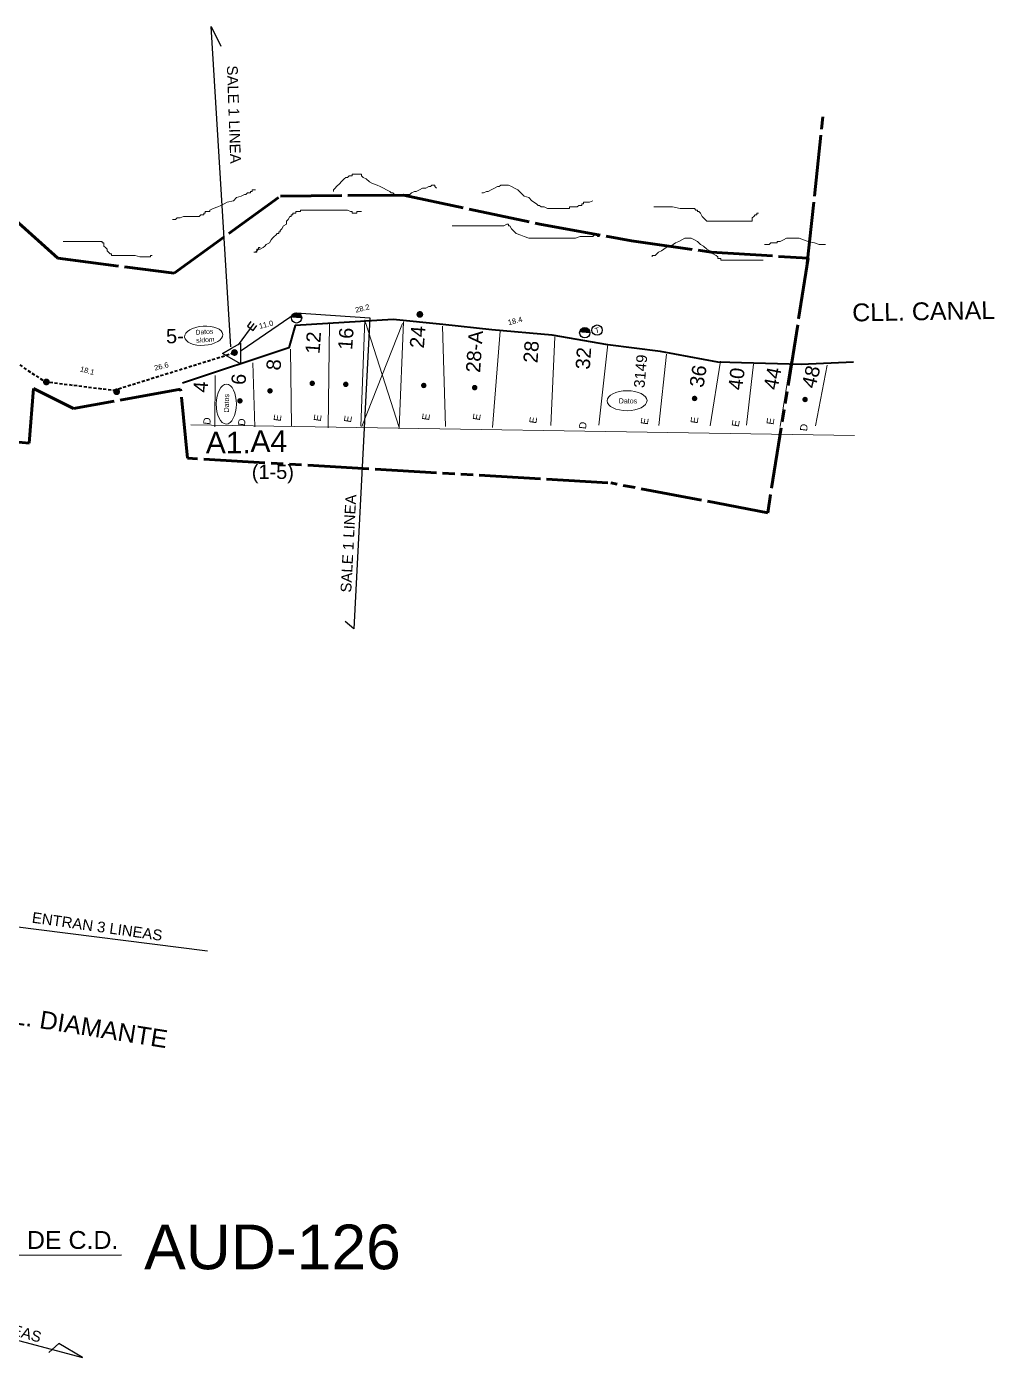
# Model space of a CAD drawing. Header units: millimetres. Extents: x -3867 to -351, y 1591 to 3666.
# Drawn here: x -508.6 to -350.8, y 1860.4 to 2077.4 of the extents above; entities that cross this region are included whole.
import ezdxf

# ---------------------------------------------------------------- set-up
doc = ezdxf.new("R2010")
doc.units = ezdxf.units.MM
for name, pattern in [('TLSIGC_002', [0.8, 0.5, -0.3]), ('TLSIGC_004', [7, 4, -1, 1, -1]), ('TLSIGC_007', [28, 10, -1, 10, -1, 2, -1, 2, -1])]:
    doc.linetypes.add(name, pattern=pattern)
for name, color, linetype, lineweight in [('CABLE EXISTENTE AEREO SECUNDARIO', 82, 'TLSIGC_002', 40), ('CLASIFICACION TIPO RESIDENCIAL D', 5, 'Continuous', 9), ('CLASIFICACION TIPO RESIDENCIAL E', 156, 'Continuous', 9), ('CLIENTES EXISTENTES DE DATOS', 7, 'Continuous', 13), ('CLIENTES RESIDENCIALES E', 82, 'TLSIGC_004', 9), ('CONEXION A TIERRA  DE TERMINAL EXISTENTE', 82, 'Continuous', 30), ('DISTRITO', 42, 'TLSIGC_007', 60), ('LIMITES DE DISTRITOS COLINDANTES', 43, 'TLSIGC_007', 60), ('LOTIFICACION 2003', 252, 'Continuous', 15), ('MEDIDAS ENTRE POSTES', 82, 'Continuous', 5), ('NOMBRE DE CALLES', 92, 'TLSIGC_017', 5), ('NUMEROS OFICIALES', 3, 'Continuous', 5), ('PLANIMETRIA 2004', 10, 'Continuous', 40), ('PLANO DE DETALLES', 253, 'Continuous', 30), ('POSTE DE ENERGIA ELECTRICA', 82, 'Continuous', 30), ('POSTES EXISTENTES SECUNDARIOS', 82, 'Continuous', 30), ('RIOS', 161, 'TLSIGC_004', 20), ('SOLICITUDES PENSIENTES SIN DOMICILIO', 172, 'Continuous', 13), ('TERMINAL EXISTENTE EN POSTE', 82, 'Continuous', 30)]:
    doc.layers.add(name, color=color, linetype=linetype, lineweight=lineweight)
doc.styles.get("Standard").update_dxf_attribs({"font": 'arial.ttf'})
doc.linetypes.add('TLSIGC_017', pattern='A,0.5,["=",Standard,S=1.6,R=0,X=-0.2,Y=-0.8],0.5', length=1)

# ---------------------------------------------------------------- blocks, each defined once
blk = doc.blocks.new('DATOS SIN DOMICILIO')
at = {"layer": 'SOLICITUDES PENSIENTES SIN DOMICILIO', "color": 4}
blk.add_ellipse((-479.98, 2029.41), major_axis=(-0.01, 3.12), ratio=0.5027, dxfattribs=at)
at = {"layer": 'SOLICITUDES PENSIENTES SIN DOMICILIO', "color": 4, "insert": (-481.01, 2028.12), "char_height": 0.788, "width": 16.9626, "attachment_point": 1, "rotation": 90}
blk.add_mtext('Datos\\Ps/dom', dxfattribs=at)
blk = doc.blocks.new('G$C68750D7C')
at = {"layer": 'CLIENTES EXISTENTES DE DATOS'}
blk.add_ellipse((4.88, 2.45), major_axis=(4.88, 0.02), ratio=0.5027, dxfattribs=at)
at = {"layer": 'CLIENTES EXISTENTES DE DATOS', "insert": (2.85, 3.02), "char_height": 1.231, "width": 5.0142, "attachment_point": 1}
blk.add_mtext('Datos', dxfattribs=at)

msp = doc.modelspace()

# ---------------------------------------------------------------- hatches: boundary and pattern name
at = {"layer": 'CLIENTES RESIDENCIALES E'}
h = msp.add_hatch(color=256, dxfattribs=at)
edge = h.paths.add_edge_path()
edge.add_arc((-462.04, 2019.26), 0.448, 0, 360)
h = msp.add_hatch(color=256, dxfattribs=at)
edge = h.paths.add_edge_path()
edge.add_arc((-456.57, 2019.09), 0.448, 0, 360)
h = msp.add_hatch(color=256, dxfattribs=at)
edge = h.paths.add_edge_path()
edge.add_arc((-443.85, 2018.91), 0.448, 0, 360)
h = msp.add_hatch(color=256, dxfattribs=at)
edge = h.paths.add_edge_path()
edge.add_arc((-435.55, 2018.56), 0.448, 0, 360)
h = msp.add_hatch(color=256, dxfattribs=at)
edge = h.paths.add_edge_path()
edge.add_arc((-473.83, 2016.4), 0.448, 0, 360)
h = msp.add_hatch(color=256, dxfattribs=at)
edge = h.paths.add_edge_path()
edge.add_arc((-468.93, 2018.03), 0.448, 0, 360)
h = msp.add_hatch(color=256, dxfattribs=at)
edge = h.paths.add_edge_path()
edge.add_arc((-399.69, 2016.79), 0.448, 0, 360)
h = msp.add_hatch(color=256, dxfattribs=at)
edge = h.paths.add_edge_path()
edge.add_arc((-381.67, 2016.62), 0.448, 0, 360)
at = {"layer": 'POSTE DE ENERGIA ELECTRICA'}
for points in [[(-465.44, 2030.01), (-465.42, 2030.12), (-465.39, 2030.23), (-465.35, 2030.31), (-465.3, 2030.41), (-465.21, 2030.52), (-465.14, 2030.59), (-465.06, 2030.65), (-464.96, 2030.7), (-464.86, 2030.74), (-464.79, 2030.76), (-464.68, 2030.78), (-464.57, 2030.78), (-464.51, 2030.78), (-464.4, 2030.76), (-464.29, 2030.72), (-464.16, 2030.66), (-464.07, 2030.59), (-463.99, 2030.52), (-463.92, 2030.43), (-463.87, 2030.36), (-463.83, 2030.29), (-463.79, 2030.17), (-463.77, 2030.05), (-463.76, 2029.95), (-463.76, 2029.87)], [(-418.43, 2027.58), (-418.41, 2027.69), (-418.38, 2027.8), (-418.34, 2027.88), (-418.29, 2027.97), (-418.2, 2028.09), (-418.13, 2028.15), (-418.04, 2028.22), (-417.95, 2028.27), (-417.85, 2028.3), (-417.77, 2028.33), (-417.67, 2028.35), (-417.56, 2028.35), (-417.5, 2028.34), (-417.39, 2028.33), (-417.27, 2028.29), (-417.15, 2028.23), (-417.06, 2028.16), (-416.98, 2028.09), (-416.91, 2028), (-416.86, 2027.93), (-416.82, 2027.86), (-416.78, 2027.73), (-416.76, 2027.62), (-416.75, 2027.52), (-416.75, 2027.44)]]:
    msp.add_hatch(color=256, dxfattribs=at).paths.add_polyline_path(points)
at = {"layer": 'POSTES EXISTENTES SECUNDARIOS'}
h = msp.add_hatch(color=256, dxfattribs=at)
edge = h.paths.add_edge_path()
edge.add_arc((-444.49, 2030.5), 0.556, 0, 360)
h = msp.add_hatch(color=256, dxfattribs=at)
edge = h.paths.add_edge_path()
edge.add_arc((-474.72, 2024.28), 0.556, 0, 360)
h = msp.add_hatch(color=256, dxfattribs=at)
edge = h.paths.add_edge_path()
edge.add_arc((-505.4, 2019.48), 0.556, 0, 360)
h = msp.add_hatch(color=256, dxfattribs=at)
edge = h.paths.add_edge_path()
edge.add_arc((-493.94, 2017.88), 0.556, 0, 360)

# ---------------------------------------------------------------- linework, layer by layer
at = {"layer": 'CABLE EXISTENTE AEREO SECUNDARIO'}
msp.add_lwpolyline([(-601.97, 2042.49), (-569.87, 2041.64), (-525.08, 2032.43), (-505.66, 2019.54), (-494.4, 2018.13), (-474.92, 2024.2)], dxfattribs=at)
at = {"layer": 'CONEXION A TIERRA  DE TERMINAL EXISTENTE'}
msp.add_line((-471.57, 2029.01), (-474.11, 2025.52), dxfattribs=at)
msp.add_lwpolyline([(-472.04, 2029.35), (-472.6, 2028.59), (-471.65, 2027.9), (-471.09, 2028.67)], dxfattribs=at)
at = {"layer": 'DISTRITO'}
msp.add_line((-381.31, 2038.84), (-378.72, 2063.42), dxfattribs=at)
for points in [[(-518.61, 2053.22), (-503.55, 2039.67), (-484.57, 2037.23), (-467.24, 2049.78), (-447.18, 2049.97), (-424.95, 2045.22), (-409.97, 2042.52), (-396.98, 2040.66), (-381.14, 2039.66), (-387.76, 1998.15), (-413.37, 2003)], [(-413.85, 2003.04), (-482.38, 2007.03), (-483.51, 2018.3), (-500.99, 2015.13), (-507.51, 2018.44), (-508.19, 2009.47), (-529.7, 2011.67)]]:
    msp.add_lwpolyline(points, dxfattribs=at)
at = {"layer": 'LOTIFICACION 2003'}
for p, q in [((-459.43, 2012.02), (-459.22, 2029.08)), ((-453.46, 2029.61), (-454.12, 2012.25)), ((-453.97, 2012.23), (-447.3, 2029.03)), ((-447.87, 2012.07), (-453.37, 2029.16)), ((-447.86, 2012.02), (-447.18, 2029.27)), ((-440.8, 2028.6), (-440.32, 2012.24)), ((-432.63, 2012.05), (-431.39, 2027.77)), ((-422.46, 2026.85), (-423.13, 2012.37)), ((-415.28, 2012.44), (-413.85, 2025.64)), ((-465.56, 2024.84), (-465.4, 2012.25)), ((-404.27, 2024.04), (-405.51, 2012.37)), ((-471.39, 2012.18), (-471.71, 2022.59)), ((-395.48, 2022.86), (-397.12, 2012.34)), ((-391.21, 2012.42), (-390.06, 2022.39)), ((-384.07, 2022.64), (-385.74, 2012.21)), ((-379.97, 2012.34), (-378.07, 2022.21)), ((-477.93, 2012.15), (-477.86, 2020.52)), ((-373.63, 2010.73), (-481.83, 2012.51))]:
    msp.add_line(p, q, dxfattribs=at)
at = {"layer": 'PLANIMETRIA 2004'}
msp.add_lwpolyline([(-373.78, 2022.73), (-382.3, 2022.35), (-395.91, 2022.73), (-405.26, 2024.45), (-413.85, 2025.56), (-422.93, 2027.1), (-432.74, 2027.98), (-440.73, 2028.85), (-448.86, 2029.67), (-464.8, 2028.69), (-465.84, 2025.05), (-483.2, 2019.28)], dxfattribs=at)
at = {"layer": 'PLANO DE DETALLES'}
for points in [[(-475.33, 2025.22), (-478.53, 2077.45), (-476.93, 2074.26)], [(-473.61, 2024.63), (-464.64, 2030.75), (-452.63, 2029.93), (-455.26, 1979.19), (-456.68, 1980.41)], [(-479.11, 1926.61), (-510.9, 1930.67), (-519.07, 1919.67), (-542.1, 1922.31), (-539.86, 1923.33), (-539.66, 1920.68)], [(-569.44, 1871.76), (-569.86, 1873.79), (-570.67, 1872.77), (-542.6, 1872.77), (-537.3, 1877.05), (-493.16, 1877.1)], [(-551.68, 1874.23), (-499.49, 1860.36), (-503.36, 1862.61), (-505.01, 1861.17)]]:
    msp.add_lwpolyline(points, dxfattribs=at)
at = {"layer": 'POSTE DE ENERGIA ELECTRICA'}
for centre in [(-464.6, 2029.94), (-417.59, 2027.51), (-415.59, 2027.94)]:
    msp.add_circle(centre, 0.843, dxfattribs=at)
at = {"layer": 'RIOS'}
for points in [[(-458.59, 2050.57), (-458.59, 2050.82), (-458.32, 2051.09), (-458.06, 2051.34), (-457.56, 2051.85), (-457.3, 2052.1), (-456.81, 2052.61), (-456.55, 2052.86), (-456.28, 2052.86), (-456.03, 2053.12), (-455.53, 2053.12), (-455.53, 2053.37), (-455, 2053.37), (-454.77, 2053.37), (-454.51, 2053.37), (-454.24, 2053.37), (-453.98, 2053.37), (-453.98, 2053.12), (-453.75, 2052.86), (-453.22, 2052.61), (-452.72, 2052.1), (-452.2, 2051.85), (-451.44, 2051.59), (-450.95, 2051.34), (-450.42, 2051.09), (-449.93, 2050.82), (-449.4, 2050.57), (-449.16, 2050.32), (-448.91, 2050.32), (-448.65, 2050.06), (-448.38, 2050.06), (-448.14, 2050.06), (-447.89, 2050.06), (-447.62, 2050.06), (-447.36, 2050.06), (-447.11, 2050.06), (-446.87, 2050.06), (-446.6, 2050.06), (-446.34, 2050.06), (-446.11, 2050.06), (-445.84, 2050.32), (-445.34, 2050.57), (-445.09, 2050.57), (-444.56, 2050.82), (-444.05, 2051.09), (-443.54, 2051.09), (-443.05, 2051.34), (-442.78, 2051.34), (-442.52, 2051.59), (-442.28, 2051.59), (-442.03, 2051.59), (-442.03, 2051.34), (-441.76, 2051.09)], [(-434.38, 2050.32), (-434.11, 2050.32), (-433.61, 2050.57), (-433.35, 2050.57), (-432.86, 2050.82), (-432.33, 2051.09), (-431.84, 2051.34), (-431.58, 2051.34), (-431.31, 2051.59), (-431.05, 2051.59), (-430.82, 2051.59), (-430.55, 2051.59), (-430.03, 2051.59), (-429.54, 2051.34), (-429.04, 2051.09), (-428.51, 2050.82), (-428.01, 2050.32), (-427.49, 2049.81), (-426.74, 2049.55), (-426.21, 2049.04), (-425.45, 2048.53), (-425.22, 2048.29), (-424.96, 2048.29), (-424.7, 2048.03), (-424.43, 2048.03), (-424.2, 2048.03), (-423.67, 2047.77), (-422.92, 2047.77), (-422.39, 2047.77), (-421.9, 2047.77), (-421.39, 2047.77), (-421.14, 2047.77), (-420.87, 2047.77), (-420.61, 2047.77), (-420.37, 2047.77), (-420.11, 2047.77), (-420.11, 2048.03), (-419.59, 2048.03), (-419.36, 2048.03), (-418.83, 2048.03), (-418.58, 2048.29), (-418.34, 2048.29), (-418.08, 2048.29), (-418.08, 2048.53), (-417.81, 2048.53), (-417.81, 2048.79), (-417.56, 2048.79), (-417.32, 2048.79), (-416.8, 2048.79), (-416.3, 2049.04)], [(-484.81, 2045.99), (-484.57, 2045.99), (-484.32, 2045.99), (-484.05, 2046.24), (-483.56, 2046.24), (-483.04, 2046.49), (-482.54, 2046.49), (-482.01, 2046.49), (-481.25, 2046.49), (-480.76, 2046.49), (-480.5, 2046.49), (-480.23, 2046.75), (-479.98, 2046.75), (-479.74, 2046.75), (-479.74, 2047.01), (-479.48, 2047.01), (-479.48, 2047.26), (-479.21, 2047.26), (-478.95, 2047.26), (-478.72, 2047.26), (-478.72, 2047.51), (-478.2, 2047.77), (-477.44, 2048.03), (-476.93, 2048.29), (-476.41, 2048.53), (-475.9, 2048.79), (-474.89, 2049.04), (-474.37, 2049.55), (-473.61, 2049.81), (-473.11, 2050.06), (-472.86, 2050.06), (-472.6, 2050.32), (-472.33, 2050.32), (-472.09, 2050.32), (-472.09, 2050.57), (-471.84, 2050.57), (-471.84, 2050.82), (-471.57, 2050.82), (-471.31, 2050.82)], [(-470.55, 2041.4), (-470.82, 2041.4), (-470.82, 2041.15), (-471.06, 2041.15), (-471.06, 2040.89), (-471.31, 2040.63), (-471.57, 2040.63), (-471.31, 2040.63), (-471.06, 2040.63), (-471.06, 2040.89), (-470.82, 2041.15), (-470.55, 2041.15), (-470.05, 2041.4), (-469.78, 2041.65), (-469.54, 2041.91), (-469.03, 2042.17), (-468.76, 2042.67), (-468.51, 2042.92), (-468.27, 2043.19), (-468, 2043.43), (-467.74, 2043.69), (-467.49, 2043.69), (-467.49, 2043.95), (-467.25, 2043.95), (-467.25, 2044.21), (-466.99, 2044.45), (-466.73, 2044.97), (-466.22, 2045.22), (-466.22, 2045.72), (-465.96, 2045.99), (-465.71, 2046.49), (-465.46, 2046.49), (-465.46, 2046.75), (-465.21, 2046.75), (-465.21, 2047.01), (-464.94, 2047.01), (-464.7, 2047.01), (-464.7, 2047.26), (-464.45, 2047.26), (-464.19, 2047.26), (-463.93, 2047.26), (-463.93, 2047.51), (-463.67, 2047.51), (-463.43, 2047.51), (-462.9, 2047.51), (-462.65, 2047.51), (-462.15, 2047.51), (-461.88, 2047.51), (-461.65, 2047.51), (-461.39, 2047.51), (-461.12, 2047.51), (-460.62, 2047.51), (-460.1, 2047.51), (-459.35, 2047.51), (-458.59, 2047.51), (-457.83, 2047.51), (-457.04, 2047.51), (-456.28, 2047.51), (-455.79, 2047.26), (-455.53, 2047.26), (-455.53, 2047.01), (-455.26, 2047.01), (-455, 2047.01), (-454.77, 2047.01), (-454.77, 2047.26), (-454.51, 2047.26), (-454.24, 2047.26), (-453.98, 2047.26)], [(-406.34, 2048.03), (-406.09, 2048.03), (-405.85, 2048.03), (-405.59, 2048.03), (-405.32, 2048.03), (-404.82, 2048.03), (-404.06, 2048.03), (-403.3, 2048.03), (-402.03, 2047.77), (-401.27, 2047.77), (-400.48, 2047.77), (-399.99, 2047.77), (-399.72, 2047.77), (-399.46, 2047.51), (-399.22, 2047.51), (-399.22, 2047.26), (-398.97, 2047.26), (-398.7, 2047.01), (-398.44, 2046.49), (-398.21, 2046.24), (-397.95, 2045.99), (-397.69, 2045.72), (-397.45, 2045.72), (-397.19, 2045.72), (-396.66, 2045.72), (-396.43, 2045.72), (-395.64, 2045.72), (-394.88, 2045.72), (-394.13, 2045.72), (-393.37, 2045.72), (-392.85, 2045.72), (-392.09, 2045.72), (-391.59, 2045.72), (-391.32, 2045.72), (-390.8, 2045.72), (-390.55, 2045.72), (-390.31, 2045.72), (-390.31, 2045.99), (-390.31, 2046.24), (-390.04, 2046.49), (-389.79, 2046.75), (-389.55, 2046.75), (-389.55, 2047.01), (-389.28, 2047.01)], [(-439.21, 2044.97), (-438.96, 2044.97), (-438.7, 2044.97), (-438.45, 2044.97), (-438.2, 2044.97), (-437.94, 2044.97), (-437.7, 2044.97), (-437.17, 2044.97), (-436.42, 2044.97), (-435.4, 2044.97), (-434.38, 2044.97), (-433.35, 2044.97), (-432.33, 2044.97), (-431.58, 2044.97), (-430.82, 2044.97), (-430.29, 2045.22), (-430.03, 2045.22), (-430.03, 2044.97), (-429.8, 2044.97), (-429.54, 2044.45), (-429.27, 2044.21), (-428.77, 2043.69), (-428.01, 2043.43), (-427.49, 2043.19), (-426.74, 2042.92), (-426.21, 2042.92), (-425.71, 2042.92), (-424.96, 2042.92), (-424.43, 2042.92), (-423.67, 2042.92), (-423.41, 2042.92), (-423.17, 2042.92), (-422.92, 2042.92), (-422.39, 2042.92), (-422.16, 2042.92), (-421.9, 2042.92), (-421.39, 2042.92), (-420.61, 2042.92), (-419.85, 2042.92), (-419.1, 2042.92), (-418.34, 2043.19), (-417.32, 2043.19), (-416.55, 2043.19), (-416.3, 2043.19), (-416.04, 2043.43), (-415.77, 2043.43), (-415.53, 2043.43), (-415.53, 2043.19), (-415.26, 2043.19)], [(-406.6, 2039.87), (-406.6, 2040.13), (-406.09, 2040.13), (-405.59, 2040.63), (-405.09, 2040.89), (-404.3, 2041.4), (-403.54, 2041.65), (-402.79, 2042.17), (-402.27, 2042.41), (-401.76, 2042.67), (-401.27, 2042.92), (-401.01, 2042.92), (-400.75, 2042.92), (-400.25, 2042.92), (-399.72, 2042.67), (-399.22, 2042.41), (-398.7, 2041.91), (-398.21, 2041.65), (-397.69, 2041.15), (-397.19, 2040.89), (-396.66, 2040.39), (-396.16, 2040.13), (-395.9, 2039.87), (-395.9, 2039.61), (-395.64, 2039.61), (-395.41, 2039.61), (-395.41, 2039.37), (-395.15, 2039.37), (-394.88, 2039.37), (-394.63, 2039.37), (-394.39, 2039.37), (-393.86, 2039.37), (-393.61, 2039.37), (-393.1, 2039.37), (-392.85, 2039.37), (-392.61, 2039.37), (-392.35, 2039.37), (-392.09, 2039.37), (-391.82, 2039.37), (-391.59, 2039.37), (-391.32, 2039.37), (-391.06, 2039.37), (-390.8, 2039.37), (-390.55, 2039.37), (-390.04, 2039.37), (-389.55, 2039.37), (-389.02, 2039.37), (-388.78, 2039.37), (-388.53, 2039.37)], [(-388.26, 2041.91), (-388, 2041.91), (-387.76, 2041.91), (-387.51, 2041.91), (-387.25, 2042.17), (-386.98, 2042.17), (-386.74, 2042.17), (-386.49, 2042.17), (-386.22, 2042.17), (-386.22, 2042.41), (-385.96, 2042.41), (-385.71, 2042.41), (-385.2, 2042.67), (-384.7, 2042.92), (-384.19, 2042.92), (-383.68, 2042.92), (-383.42, 2042.92), (-383.16, 2042.92), (-382.92, 2042.92), (-382.65, 2042.92), (-381.9, 2042.67), (-381.14, 2042.41), (-380.11, 2042.17), (-379.35, 2041.91), (-378.32, 2041.91)], [(-502.66, 2042.41), (-502.41, 2042.41), (-502.15, 2042.41), (-501.9, 2042.41), (-501.64, 2042.41), (-501.39, 2042.41), (-500.88, 2042.41), (-500.61, 2042.41), (-500.1, 2042.41), (-499.34, 2042.41), (-498.84, 2042.41), (-498.32, 2042.41), (-497.55, 2042.41), (-497.3, 2042.41), (-497.06, 2042.41), (-496.55, 2042.41), (-496.28, 2042.41), (-496.28, 2042.17), (-496.04, 2042.17), (-496.04, 2041.91), (-496.04, 2041.65), (-495.78, 2041.4), (-495.51, 2041.15), (-495.51, 2040.89), (-495.26, 2040.63), (-495.01, 2040.39), (-494.76, 2040.39), (-494.76, 2040.13), (-494.5, 2040.13), (-494.25, 2040.13), (-494, 2040.13), (-493.73, 2040.13), (-493.49, 2040.13), (-492.98, 2040.13), (-492.46, 2040.13), (-492.22, 2040.13), (-491.69, 2040.13), (-490.94, 2040.13), (-490.17, 2039.87), (-489.65, 2039.87), (-489.16, 2039.87), (-488.89, 2039.87), (-488.65, 2039.87), (-488.4, 2039.87), (-488.4, 2040.13), (-488.14, 2040.13)]]:
    msp.add_lwpolyline(points, dxfattribs=at)
at = {"layer": 'TERMINAL EXISTENTE EN POSTE'}
msp.add_lwpolyline([(-473.75, 2025.82), (-473.74, 2022.46), (-476.66, 2024.12), (-475.2, 2024.98), (-473.75, 2025.82)], dxfattribs=at)

# ---------------------------------------------------------------- block references
at = {"layer": 'CLIENTES EXISTENTES DE DATOS', "lineweight": 40, "ltscale": 8, "xscale": 0.6668330066924074, "yscale": 0.6668330066924074, "zscale": 0.6668330066924074, "rotation": 89.11859600341884}
msp.add_blockref('G$C68750D7C', (-474.47, 2012.59), dxfattribs=at)
at = {"layer": 'CLIENTES EXISTENTES DE DATOS', "lineweight": 40, "ltscale": 8, "xscale": 0.6668330066924074, "yscale": 0.6668330066924074, "zscale": 0.6668330066924074}
msp.add_blockref('G$C68750D7C', (-413.95, 2014.79), dxfattribs=at)
at = {"layer": 'SOLICITUDES PENSIENTES SIN DOMICILIO', "lineweight": 40, "ltscale": 8, "rotation": 273.7152891054286}
msp.add_blockref('DATOS SIN DOMICILIO', (-2473.78, 1416.55), dxfattribs=at)

# ---------------------------------------------------------------- texts
at = {"layer": 'CLASIFICACION TIPO RESIDENCIAL D'}
for p in [(-478.69, 2012.45), (-473.03, 2012.27), (-417.41, 2011.74), (-381.36, 2011.4)]:
    msp.add_text('D', height=1.17, rotation=83, dxfattribs=at).set_placement(p)
at = {"layer": 'CLASIFICACION TIPO RESIDENCIAL E'}
for p in [(-467.21, 2012.99), (-460.67, 2012.99), (-455.73, 2012.81), (-443, 2013.15), (-434.72, 2013.15), (-425.52, 2012.63), (-407.34, 2012.45), (-399.22, 2012.63), (-392.49, 2012.1), (-386.83, 2012.45)]:
    msp.add_text('E', height=1.17, rotation=81, dxfattribs=at).set_placement(p)
at = {"layer": 'LIMITES DE DISTRITOS COLINDANTES'}
msp.add_text('AUD-126', height=7.284, dxfattribs=at).set_placement((-489.45, 1874.74))
at = {"layer": 'MEDIDAS ENTRE POSTES'}
for s, rotation, p in [('28.2', 14, (-454.91, 2030.77)), ('18.4', 14, (-430.01, 2028.73)), ('11.0', 14, (-470.61, 2028.13)), ('T', 14, (-415.83, 2027.4)), ('18.1', 345, (-499.99, 2021.21)), ('26.6', 14, (-487.69, 2021.32))]:
    msp.add_text(s, height=0.874, rotation=rotation, dxfattribs=at).set_placement(p)
at = {"layer": 'NOMBRE DE CALLES'}
for s, height, rotation, p in [('CLL. CANAL', 2.914, 1, (-373.96, 2029.35)), ('CLL. DIAMANTE', 2.9137, 351, (-516.27, 1915.61))]:
    msp.add_text(s, height=height, rotation=rotation, dxfattribs=at).set_placement(p)
at = {"layer": 'NUMEROS OFICIALES'}
for s, height, rotation, p in [('12', 2.331, 86, (-460.85, 2024)), ('16', 2.331, 86, (-455.53, 2024.65)), ('24', 2.331, 86, (-443.83, 2024.92)), ('28-A', 2.331, 86, (-434.67, 2020.93)), ('28', 2.331, 86, (-425.31, 2022.51)), ('32', 2.331, 86, (-416.79, 2021.45)), ('3149', 1.748, 85, (-407.86, 2018.45)), ('8', 2.33, 86, (-467.22, 2021.31)), ('36', 2.331, 81, (-398.25, 2018.46)), ('40', 2.331, 83, (-391.93, 2018.05)), ('44', 2.331, 79, (-386.19, 2018.06)), ('48', 2.331, 76, (-380.02, 2018.29)), ('4', 2.33, 86, (-479.13, 2017.69)), ('6', 2.33, 86, (-472.94, 2018.94))]:
    msp.add_text(s, height=height, rotation=rotation, dxfattribs=at).set_placement(p)
at = {"layer": 'PLANO DE DETALLES'}
for s, rotation, p in [('SALE 1 LINEA', 272, (-475.96, 2071.08)), ('SALE 1 LINEA', 87, (-455.69, 1985.09)), ('ENTRAN 3 LINEAS', 352, (-507.84, 1931.29)), ('SALEN 2 LINEAS', 344, (-525.17, 1868.11))]:
    msp.add_text(s, height=1.7482, rotation=rotation, dxfattribs=at).set_placement(p)
msp.add_text('VER DETALLE DE C.D.', height=2.9137, dxfattribs=at).set_placement((-537.3, 1878.06))
at = {"layer": 'SOLICITUDES PENSIENTES SIN DOMICILIO'}
msp.add_text('5-', height=2.331, rotation=0.82, dxfattribs=at).set_placement((-485.87, 2025.78))
at = {"layer": 'TERMINAL EXISTENTE EN POSTE'}
for s, height, p in [('A1.', 3.496, (-479.39, 2007.85)), ('A4', 3.496, (-472.11, 2008.07)), ('(1-5)', 2.331, (-471.9, 2003.66))]:
    msp.add_text(s, height=height, dxfattribs=at).set_placement(p)

doc.saveas('drawing.dxf')
